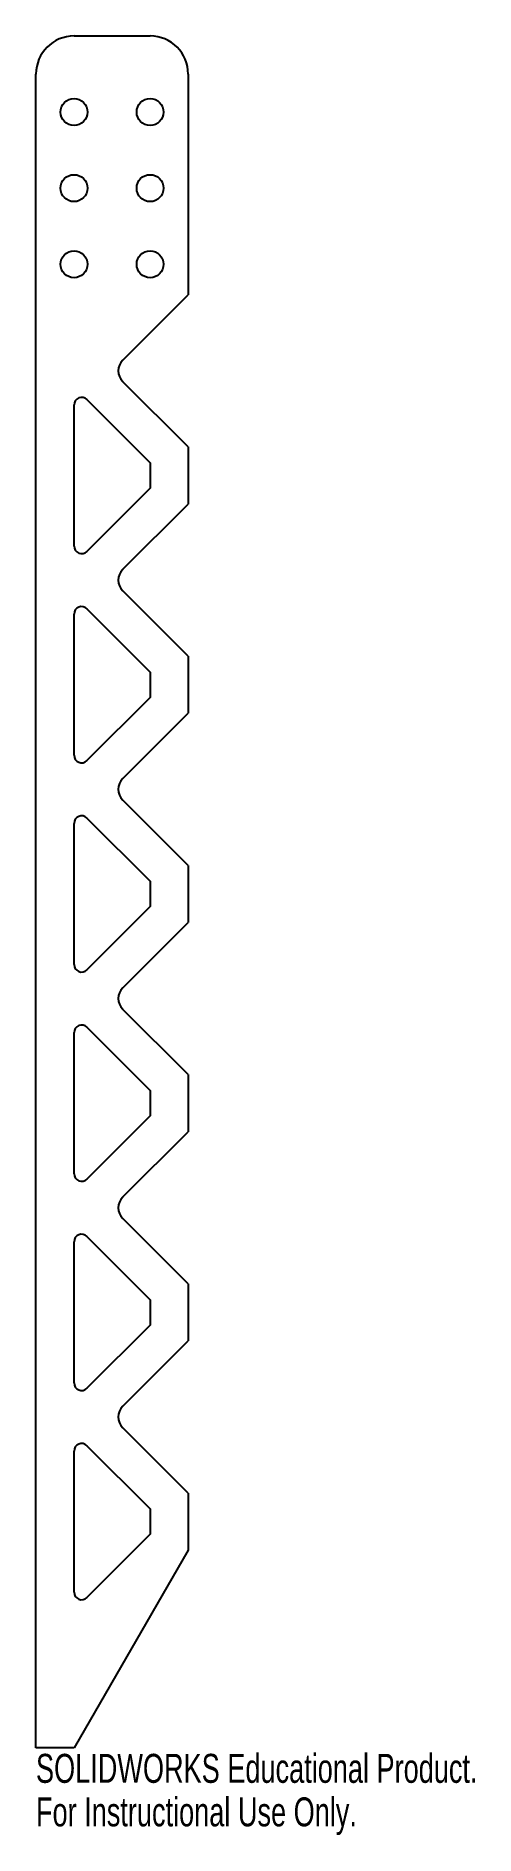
# Model space of a CAD drawing. Header units: inches. Extents: x -0.5 to 2.4, y -12.3 to -0.5.
import ezdxf

# ---------------------------------------------------------------- set-up
doc = ezdxf.new("R2010")
doc.units = ezdxf.units.IN
doc.header["$MEASUREMENT"] = 0
doc.styles.add('SLDTEXTSTYLE0', font='TXT', dxfattribs={"width": 0.7})

msp = doc.modelspace()

# ---------------------------------------------------------------- linework, layer by layer
at = {"color": 7, "linetype": 'Continuous', "lineweight": 25}
for p, q in [((-0.25, -0.5), (0.25, -0.5)), ((-0.5, -11.75), (-0.5, -0.75)), ((0.5, -0.75), (0.5, -2.201)), ((0.071, -2.63), (0.5, -2.201)), ((0.5, -3.201), (0.071, -2.772)), ((-0.25, -3.852), (-0.25, -2.925)), ((-0.165, -2.89), (0.25, -3.305)), ((0.25, -3.305), (0.25, -3.472)), ((0.5, -3.201), (0.5, -3.576)), ((0.25, -3.472), (-0.165, -3.887)), ((0.071, -4.005), (0.5, -3.576)), ((0.5, -4.576), (0.071, -4.147)), ((-0.25, -5.227), (-0.25, -4.3)), ((-0.165, -4.265), (0.25, -4.68)), ((0.5, -4.576), (0.5, -4.951)), ((0.25, -4.68), (0.25, -4.847)), ((0.25, -4.847), (-0.165, -5.262)), ((0.071, -5.38), (0.5, -4.951)), ((0.5, -5.951), (0.071, -5.522)), ((-0.165, -5.64), (0.25, -6.055)), ((-0.25, -6.602), (-0.25, -5.675)), ((0.5, -5.951), (0.5, -6.326)), ((0.25, -6.055), (0.25, -6.222)), ((0.25, -6.222), (-0.165, -6.637)), ((0.071, -6.755), (0.5, -6.326)), ((0.5, -7.326), (0.071, -6.897)), ((-0.25, -7.977), (-0.25, -7.05)), ((-0.165, -7.015), (0.25, -7.43)), ((0.5, -7.326), (0.5, -7.701)), ((0.25, -7.43), (0.25, -7.597)), ((0.25, -7.597), (-0.165, -8.012)), ((0.071, -8.13), (0.5, -7.701)), ((0.5, -8.701), (0.071, -8.272)), ((-0.165, -8.39), (0.25, -8.805)), ((-0.25, -9.352), (-0.25, -8.425)), ((0.5, -8.701), (0.5, -9.076)), ((0.25, -8.805), (0.25, -8.972)), ((0.25, -8.972), (-0.165, -9.387)), ((0.071, -9.505), (0.5, -9.076)), ((0.5, -10.076), (0.071, -9.647)), ((-0.25, -10.727), (-0.25, -9.8)), ((-0.165, -9.765), (0.25, -10.18)), ((0.5, -10.076), (0.5, -10.451)), ((0.25, -10.18), (0.25, -10.347)), ((0.25, -10.347), (-0.165, -10.762)), ((0.5, -10.451), (-0.25, -11.75)), ((-0.25, -11.75), (-0.5, -11.75))]:
    msp.add_line(p, q, dxfattribs=at)
for centre in [(-0.25, -1), (0.25, -1), (-0.25, -1.5), (0.25, -1.5), (-0.25, -2), (0.25, -2)]:
    msp.add_circle(centre, 0.0885, dxfattribs=at)
for centre, radius, start, end in [((-0.25, -0.75), 0.25, 90, 180), ((0.25, -0.75), 0.25, 0, 90), ((0.141, -2.701), 0.1, 135, 225), ((-0.2, -2.925), 0.05, 45, 180), ((-0.2, -3.852), 0.05, 180, 315), ((0.141, -4.076), 0.1, 135, 225), ((-0.2, -4.3), 0.05, 45, 180), ((-0.2, -5.227), 0.05, 180, 315), ((0.141, -5.451), 0.1, 135, 225), ((-0.2, -5.675), 0.05, 45, 180), ((-0.2, -6.602), 0.05, 180, 315), ((0.141, -6.826), 0.1, 135, 225), ((-0.2, -7.05), 0.05, 45, 180), ((-0.2, -7.977), 0.05, 180, 315), ((0.141, -8.201), 0.1, 135, 225), ((-0.2, -8.425), 0.05, 45, 180), ((-0.2, -9.352), 0.05, 180, 315), ((0.141, -9.576), 0.1, 135, 225), ((-0.2, -9.8), 0.05, 45, 180), ((-0.2, -10.727), 0.05, 180, 315)]:
    msp.add_arc(centre, radius, start, end, dxfattribs=at)

# ---------------------------------------------------------------- texts
at = {"color": 7, "linetype": 'Continuous', "char_height": 0.1903, "attachment_point": 1, "style": 'SLDTEXTSTYLE0'}
for s, insert in [('SOLIDWORKS Educational Product.', (-0.5, -11.79)), ('For Instructional Use Only.', (-0.5, -12.076))]:
    msp.add_mtext(s, dxfattribs=dict(at, insert=insert))

doc.saveas('drawing.dxf')
